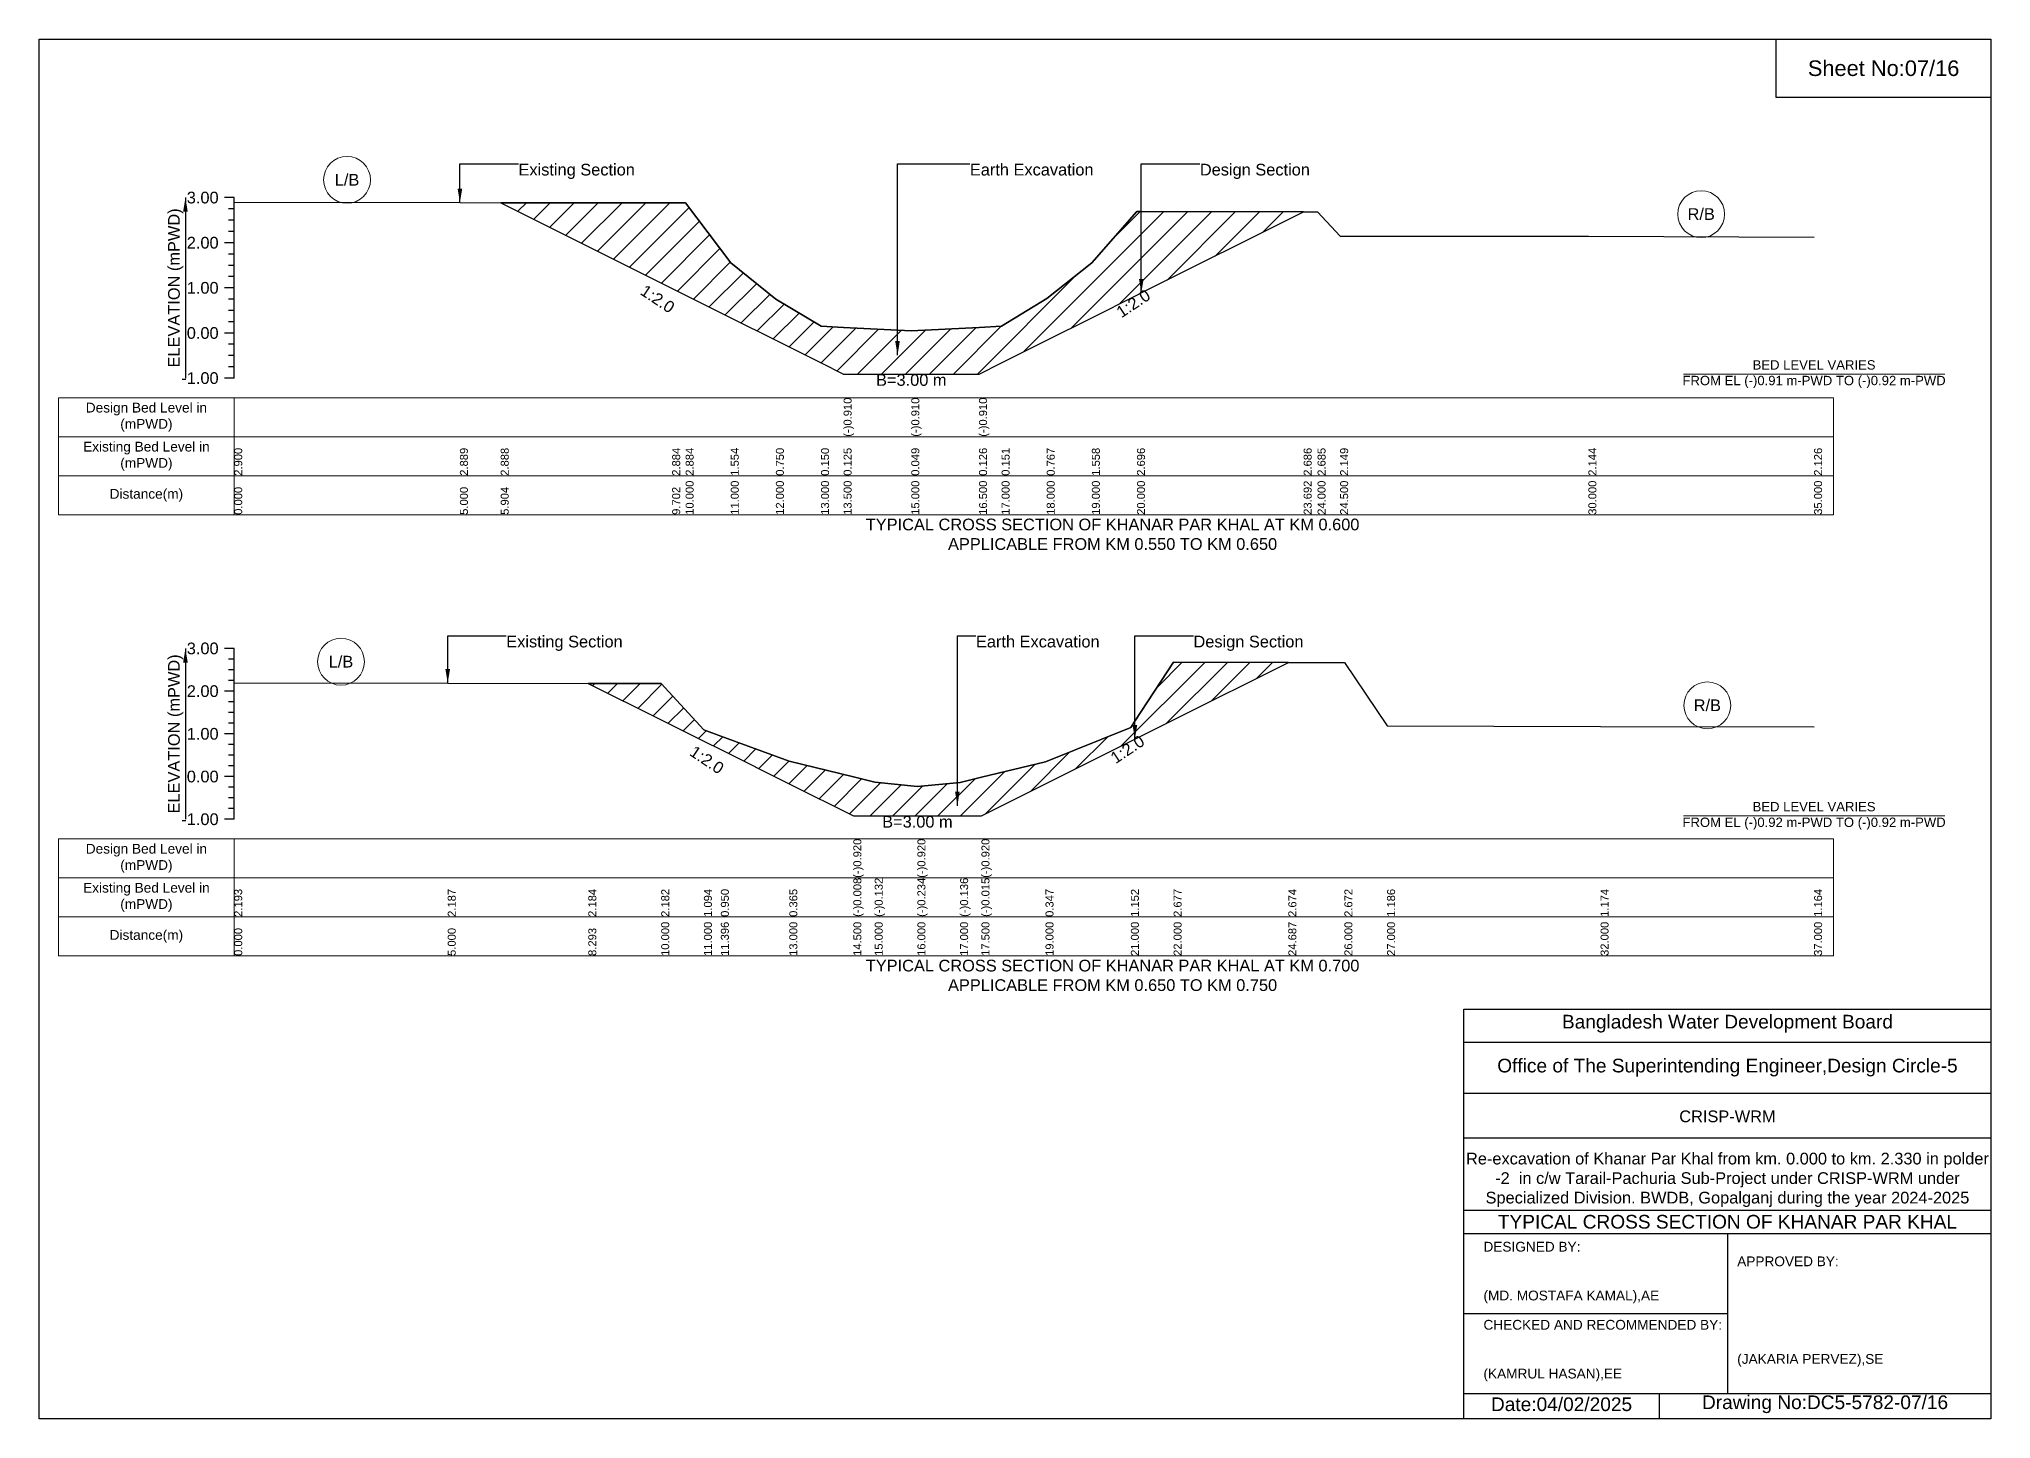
# Model space of a CAD drawing. Header units: inches. Extents: x 91000 to 268000, y -5656 to 7228.
# Drawn here: x 160000 to 168000, y -5656 to 0 of the extents above; entities that cross this region are included whole.
import ezdxf

# ---------------------------------------------------------------- set-up
doc = ezdxf.new("R2010")
doc.units = ezdxf.units.IN
doc.header["$LTSCALE"] = 7
doc.header["$MEASUREMENT"] = 0
for name, color, linetype, lineweight in [('Cross section Data Border', 7, 'Continuous', 9), ('Cross Section Labels', 7, 'Continuous', 9), ('Existing_Bed_Level for Xsection', 7, 'Continuous', 25)]:
    doc.layers.add(name, color=color, linetype=linetype, lineweight=lineweight)
doc.styles.get("Standard").update_dxf_attribs({"font": 'arial.ttf'})
doc.dimstyles.get("Standard").update_dxf_attribs({"dimtxt": 0.18, "dimasz": 0.18, "dimexe": 0.18, "dimexo": 0.0625, "dimgap": 0.09, "dimtad": 0, "dimtih": 1, "dimtoh": 1, "dimdec": 4, "dimzin": 0, "dimdsep": 46, "dimtxsty": 'Standard', "dimcen": 0.09, "dimadec": 0, "dimazin": 0, "dimtfac": 1, "dimtdec": 4, "dimtofl": 0, "dimtmove": 0, "dimatfit": 3, "dimfxl": 1, "dimtolj": 1, "dimtzin": 0, "dimarcsym": 0})

msp = doc.modelspace()

# ---------------------------------------------------------------- hatches: boundary and pattern name
at = {"layer": 'Existing_Bed_Level for Xsection'}
h = msp.add_hatch(dxfattribs=at)
h.set_pattern_fill('ANSI31', color=256, scale=555, style=0)
h.paths.add_polyline_path([(161892.2, -670.8), (162594.9, -1022.1), (162650, -1049.7), (162835, -1142.2), (163020, -1234.7), (163205, -1327.2), (163297.5, -1373.4), (163575, -1373.4), (163852.5, -1373.4), (163945, -1327.2), (164130, -1234.7), (164315, -1142.2), (164500, -1049.7), (164517.7, -1040.8), (165183, -708.2), (164517.7, -706.4), (164500, -706.3), (164315, -916.8), (164130, -1063.2), (163945, -1177.1), (163852.5, -1181.8), (163575, -1196), (163297.5, -1182), (163205, -1177.3), (163020, -1066.3), (162835, -917.6), (162650, -671.5), (162594.9, -671.5)])
h = msp.add_hatch(dxfattribs=at)
h.set_pattern_fill('ANSI31', color=256, scale=525, style=0)
h.paths.add_polyline_path([(162251.2, -2640.9), (162550, -2790.3), (162725, -2877.8), (162794.4, -2912.5), (163075, -3052.8), (163337.5, -3184.1), (163425, -3184.1), (163600, -3184.1), (163775, -3184.1), (163862.5, -3184.1), (164125, -3052.8), (164475, -2877.8), (164491.4, -2869.6), (164650, -2790.3), (165120.3, -2555.2), (164650, -2554.6), (164491.4, -2796.5), (164475, -2821.4), (164125, -2962.3), (163862.5, -3025.7), (163775, -3046.8), (163600, -3064), (163425, -3046.2), (163337.5, -3024.4), (163075, -2959.2), (162794.4, -2856.9), (162725, -2831.6), (162550, -2641.2)])

# ---------------------------------------------------------------- linework, layer by layer
for points in [[(160000, 0), (168000, 0), (168000, -5656), (160000, -5656)], [(167120, 0), (168000, 0), (168000, -240), (167120, -240)]]:
    msp.add_lwpolyline(points, close=True)
for points in [[(165840, -5656), (165840, -3976), (168000, -3976)], [(165840, -4112), (168000, -4112)], [(165840, -4320), (168000, -4320)], [(165840, -4504), (168000, -4504)], [(165840, -4800), (168000, -4800)], [(165840, -4896), (168000, -4896)], [(166920, -4896), (166920, -5552)], [(165840, -5224), (166920, -5224)], [(165840, -5552), (168000, -5552)], [(166640, -5552), (166640, -5656)]]:
    msp.add_lwpolyline(points)
at = {"layer": 'Cross section Data Border'}
for points in [[(160080, -1470.1), (167355, -1470.1), (167355, -1950.1), (160080, -1950.1)], [(160080, -3278.1), (167355, -3278.1), (167355, -3758.1), (160080, -3758.1)]]:
    msp.add_lwpolyline(points, close=True, dxfattribs=at)
for points in [[(160800, -1470.1), (160800, -1950.1)], [(160080, -1630.1), (167355, -1630.1)], [(160080, -1790.1), (167355, -1790.1)], [(160800, -3278.1), (160800, -3758.1)], [(160080, -3438.1), (167355, -3438.1)], [(160080, -3598.1), (167355, -3598.1)]]:
    msp.add_lwpolyline(points, dxfattribs=at)
at = {"layer": 'Cross Section Labels'}
for points in [[(166739.2, -1373.4), (167810.8, -1373.4)], [(166739.2, -3184.1), (167810.8, -3184.1)]]:
    msp.add_lwpolyline(points, dxfattribs=at)
for centre in [(161262.5, -577.1), (166812.5, -717.6), (161237.5, -2552.3), (166837.5, -2731)]:
    msp.add_circle(centre, 96, dxfattribs=at)
at = {"layer": 'Existing_Bed_Level for Xsection'}
for points in [[(160800, -650.1), (160760, -650.1)], [(160800, -696.3), (160776, -696.3)], [(160800, -1390.1), (160800, -1205.1), (160800, -1020.1), (160800, -835.1), (160800, -650.1)], [(160800, -668.6), (161725, -670.6), (161892.2, -670.8), (162594.9, -671.5), (162650, -671.5), (162835, -917.6), (163020, -1066.3), (163205, -1177.3), (163297.5, -1182), (163297.5, -1182), (163575, -1196), (163575, -1196), (163852.5, -1181.8), (163852.5, -1181.8), (163945, -1177.1), (164130, -1063.2), (164315, -916.8), (164500, -706.3), (164517.7, -706.4), (165183, -708.2), (165240, -708.3), (165332.5, -807.5), (166350, -808.4), (167275, -811.8)], [(160800, -742.6), (160776, -742.6)], [(160800, -788.8), (160776, -788.8)], [(160800, -835.1), (160760, -835.1)], [(160800, -881.3), (160776, -881.3)], [(160800, -927.6), (160776, -927.6)], [(160800, -1020.1), (160760, -1020.1)], [(160800, -973.8), (160776, -973.8)], [(160800, -1066.3), (160776, -1066.3)], [(160800, -1112.6), (160776, -1112.6)], [(160800, -1158.8), (160776, -1158.8)], [(160800, -1205.1), (160760, -1205.1)], [(160800, -1251.3), (160776, -1251.3)], [(160800, -1297.6), (160776, -1297.6)], [(160800, -1343.8), (160776, -1343.8)], [(160800, -1390.1), (160760, -1390.1)], [(160800, -2498.1), (160760, -2498.1)], [(160800, -2541.8), (160776, -2541.8)], [(160800, -3198.1), (160800, -3023.1), (160800, -2848.1), (160800, -2673.1), (160800, -2498.1)], [(160800, -2639.3), (161675, -2640.3), (162251.2, -2640.9), (162550, -2641.2), (162725, -2831.6), (162794.4, -2856.9), (163075, -2959.2), (163337.5, -3024.4), (163337.5, -3024.4), (163425, -3046.2), (163600, -3064), (163600, -3064), (163775, -3046.8), (163862.5, -3025.7), (163862.5, -3025.7), (164125, -2962.3), (164475, -2821.4), (164491.4, -2796.5), (164650, -2554.6), (165120.3, -2555.2), (165350, -2555.4), (165525, -2815.5), (166400, -2817.6), (167275, -2819.3)], [(160800, -2585.6), (160776, -2585.6)], [(160800, -2629.3), (160776, -2629.3)], [(160800, -2673.1), (160760, -2673.1)], [(160800, -2716.8), (160776, -2716.8)], [(160800, -2760.6), (160776, -2760.6)], [(160800, -2848.1), (160760, -2848.1)], [(160800, -2804.3), (160776, -2804.3)], [(160800, -2891.8), (160776, -2891.8)], [(160800, -2935.6), (160776, -2935.6)], [(160800, -3023.1), (160760, -3023.1)], [(160800, -2979.3), (160776, -2979.3)], [(160800, -3066.8), (160776, -3066.8)], [(160800, -3110.6), (160776, -3110.6)], [(160800, -3198.1), (160760, -3198.1)], [(160800, -3154.3), (160776, -3154.3)]]:
    msp.add_lwpolyline(points, dxfattribs=at)
for points in [[(161892.2, -670.8), (161892.2, -670.8), (162594.9, -1022.1), (162650, -1049.7), (162835, -1142.2), (163020, -1234.7), (163205, -1327.2), (163297.5, -1373.4), (163297.5, -1373.4), (163575, -1373.4), (163575, -1373.4), (163852.5, -1373.4), (163852.5, -1373.4), (163945, -1327.2), (164130, -1234.7), (164315, -1142.2), (164500, -1049.7), (164517.7, -1040.8), (165183, -708.2), (165183, -708.2), (165183, -708.2), (164517.7, -706.4), (164500, -706.3), (164315, -916.8), (164130, -1063.2), (163945, -1177.1), (163852.5, -1181.8), (163852.5, -1181.8), (163575, -1196), (163575, -1196), (163297.5, -1182), (163297.5, -1182), (163205, -1177.3), (163020, -1066.3), (162835, -917.6), (162650, -671.5), (162594.9, -671.5), (161892.2, -670.8)], [(162251.2, -2640.9), (162550, -2790.3), (162725, -2877.8), (162794.4, -2912.5), (163075, -3052.8), (163337.5, -3184.1), (163337.5, -3184.1), (163425, -3184.1), (163600, -3184.1), (163600, -3184.1), (163775, -3184.1), (163862.5, -3184.1), (163862.5, -3184.1), (164125, -3052.8), (164475, -2877.8), (164491.4, -2869.6), (164650, -2790.3), (165120.3, -2555.2), (164650, -2554.6), (164491.4, -2796.5), (164475, -2821.4), (164125, -2962.3), (163862.5, -3025.7), (163862.5, -3025.7), (163775, -3046.8), (163600, -3064), (163600, -3064), (163425, -3046.2), (163337.5, -3024.4), (163337.5, -3024.4), (163075, -2959.2), (162794.4, -2856.9), (162725, -2831.6), (162550, -2641.2)]]:
    msp.add_lwpolyline(points, close=True, dxfattribs=at)

# ---------------------------------------------------------------- texts
at = {"attachment_point": 5}
for s, insert, char_height in [('Sheet No:07/16', (167560, -120), 64), ('Bangladesh Water Development Board', (166920, -4036), 56), ('Office of The Superintending Engineer,Design Circle-5', (166920, -4216), 56)]:
    msp.add_mtext(s, dxfattribs=dict(at, insert=insert, char_height=char_height))
for s, insert, char_height, width, attachment_point in [('CRISP-WRM', (166920, -4416), 48, 2240, 5), ('Re-excavation of Khanar Par Khal from km. 0.000 to km. 2.330 in polder -2  in c/w Tarail-Pachuria Sub-Project under CRISP-WRM under Specialized Division. BWDB, Gopalganj during the year 2024-2025', (166920, -4676), 48, 2160, 5), ('TYPICAL CROSS SECTION OF KHANAR PAR KHAL', (166920, -4848), 56, 2240, 5), ('DESIGNED BY:^J^J^J(MD. MOSTAFA KAMAL),AE', (165920, -5056), 40, 1120, 4), ('APPROVED BY:^J^J^J^J^J^J(JAKARIA PERVEZ),SE', (166960, -5216), 40, 1120, 4), ('CHECKED AND RECOMMENDED BY:^J^J^J(KAMRUL HASAN),EE', (165920, -5376), 40, 1120, 4), ('Date:04/02/2025', (166240, -5596), 56, 1120, 5), ('Drawing No:DC5-5782-07/16', (167320, -5596), 56, 1760, 5)]:
    msp.add_mtext(s, dxfattribs=dict(insert=insert, char_height=char_height, width=width, attachment_point=attachment_point))
at = {"layer": 'Cross section Data Border', "char_height": 40, "width": 640, "attachment_point": 5}
for s, insert in [('Design Bed Level in (mPWD)', (160440, -1550.1)), ('Existing Bed Level in (mPWD)', (160440, -1710.1)), ('Distance(m)', (160440, -1870.1)), ('Design Bed Level in (mPWD)', (160440, -3358.1)), ('Existing Bed Level in (mPWD)', (160440, -3518.1)), ('Distance(m)', (160440, -3678.1))]:
    msp.add_mtext(s, dxfattribs=dict(at, insert=insert))
at = {"layer": 'Cross Section Labels'}
for s, insert, char_height, attachment_point in [('L/B', (161262.5, -577.1), 48, 5), ('Existing Section', (161965, -511.3), 48, 1), ('Earth Excavation', (163815, -511.3), 48, 1), ('Design Section', (164757.7, -511.3), 48, 1), ('R/B', (166812.5, -717.6), 48, 5), ('BED LEVEL VARIES ^JFROM EL (-)0.91 m-PWD TO (-)0.92 m-PWD', (167275, -1373.4), 38.4, 5), ('B=3.00 m', (163575, -1373.4), 48, 2), ('TYPICAL CROSS SECTION OF KHANAR PAR KHAL AT KM 0.600^JAPPLICABLE FROM KM 0.550 TO KM 0.650', (164400, -2030.1), 48, 5), ('Existing Section', (161915, -2445.6), 48, 1), ('Earth Excavation', (163840, -2445.6), 48, 1), ('Design Section', (164731.4, -2445.6), 48, 1), ('L/B', (161237.5, -2552.3), 48, 5), ('R/B', (166837.5, -2731), 48, 5), ('B=3.00 m', (163600, -3184.1), 48, 2), ('BED LEVEL VARIES ^JFROM EL (-)0.92 m-PWD TO (-)0.92 m-PWD', (167275, -3184.1), 38.4, 5), ('TYPICAL CROSS SECTION OF KHANAR PAR KHAL AT KM 0.700^JAPPLICABLE FROM KM 0.650 TO KM 0.750', (164400, -3838.1), 48, 5)]:
    msp.add_mtext(s, dxfattribs=dict(at, insert=insert, char_height=char_height, attachment_point=attachment_point))
at = {"layer": 'Cross Section Labels', "char_height": 48, "attachment_point": 2}
for insert, rotation in [((162548.6, -1045.2), 326.30993), ((164471.5, -1063.9), 33.69007), ((164447.6, -2891.5), 33.69007), ((162750.6, -2934.4), 326.30993)]:
    msp.add_mtext('1:2.0', dxfattribs=dict(at, insert=insert, rotation=rotation))
at = {"layer": 'Existing_Bed_Level for Xsection', "char_height": 48, "attachment_point": 6}
for s, insert in [('3.00', (160736, -650.1)), ('2.00', (160736, -835.1)), ('1.00', (160736, -1020.1)), ('0.00', (160736, -1205.1)), ('-1.00', (160736, -1390.1)), ('3.00', (160736, -2498.1)), ('2.00', (160736, -2673.1)), ('1.00', (160736, -2848.1)), ('0.00', (160736, -3023.1)), ('-1.00', (160736, -3198.1))]:
    msp.add_mtext(s, dxfattribs=dict(at, insert=insert))
at = {"layer": 'Existing_Bed_Level for Xsection', "rotation": 90}
for s, insert, char_height, attachment_point in [('ELEVATION (mPWD)', (160560, -1020.1), 48, 5), ('(-)0.910', (163297.5, -1630.1), 32.8, 1), ('(-)0.910', (163575, -1630.1), 32.8, 1), ('(-)0.910', (163852.5, -1630.1), 32.8, 1), ('2.900', (160800, -1790.1), 32.8, 1), ('2.889', (161725, -1790.1), 32.8, 1), ('2.888', (161892.2, -1790.1), 32.8, 1), ('2.884', (162594.9, -1790.1), 32.8, 1), ('2.884', (162650, -1790.1), 32.8, 1), ('1.554', (162835, -1790.1), 32.8, 1), ('0.750', (163020, -1790.1), 32.8, 1), ('0.150', (163205, -1790.1), 32.8, 1), ('0.125', (163297.5, -1790.1), 32.8, 1), ('0.049', (163575, -1790.1), 32.8, 1), ('0.126', (163852.5, -1790.1), 32.8, 1), ('0.151', (163945, -1790.1), 32.8, 1), ('0.767', (164130, -1790.1), 32.8, 1), ('1.558', (164315, -1790.1), 32.8, 1), ('2.696', (164500, -1790.1), 32.8, 1), ('2.686', (165183, -1790.1), 32.8, 1), ('2.685', (165240, -1790.1), 32.8, 1), ('2.149', (165332.5, -1790.1), 32.8, 1), ('2.144', (166350, -1790.1), 32.8, 1), ('2.126', (167275, -1790.1), 32.8, 1), ('0.000', (160800, -1950.1), 32.8, 1), ('5.000', (161725, -1950.1), 32.8, 1), ('5.904', (161892.2, -1950.1), 32.8, 1), ('9.702', (162594.9, -1950.1), 32.8, 1), ('10.000', (162650, -1950.1), 32.8, 1), ('11.000', (162835, -1950.1), 32.8, 1), ('12.000', (163020, -1950.1), 32.8, 1), ('13.000', (163205, -1950.1), 32.8, 1), ('13.500', (163297.5, -1950.1), 32.8, 1), ('15.000', (163575, -1950.1), 32.8, 1), ('16.500', (163852.5, -1950.1), 32.8, 1), ('17.000', (163945, -1950.1), 32.8, 1), ('18.000', (164130, -1950.1), 32.8, 1), ('19.000', (164315, -1950.1), 32.8, 1), ('20.000', (164500, -1950.1), 32.8, 1), ('23.692', (165183, -1950.1), 32.8, 1), ('24.000', (165240, -1950.1), 32.8, 1), ('24.500', (165332.5, -1950.1), 32.8, 1), ('30.000', (166350, -1950.1), 32.8, 1), ('35.000', (167275, -1950.1), 32.8, 1), ('ELEVATION (mPWD)', (160560, -2848.1), 48, 5), ('(-)0.920', (163337.5, -3438.1), 32.8, 1), ('(-)0.920', (163600, -3438.1), 32.8, 1), ('(-)0.920', (163862.5, -3438.1), 32.8, 1), ('(-)0.008', (163337.5, -3598.1), 32.8, 1), ('(-)0.132', (163425, -3598.1), 32.8, 1), ('(-)0.234', (163600, -3598.1), 32.8, 1), ('(-)0.136', (163775, -3598.1), 32.8, 1), ('(-)0.015', (163862.5, -3598.1), 32.8, 1), ('2.193', (160800, -3598.1), 32.8, 1), ('2.187', (161675, -3598.1), 32.8, 1), ('2.184', (162251.2, -3598.1), 32.8, 1), ('2.182', (162550, -3598.1), 32.8, 1), ('1.094', (162725, -3598.1), 32.8, 1), ('0.950', (162794.4, -3598.1), 32.8, 1), ('0.365', (163075, -3598.1), 32.8, 1), ('0.347', (164125, -3598.1), 32.8, 1), ('1.152', (164475, -3598.1), 32.8, 1), ('2.677', (164650, -3598.1), 32.8, 1), ('2.674', (165120.3, -3598.1), 32.8, 1), ('2.672', (165350, -3598.1), 32.8, 1), ('1.186', (165525, -3598.1), 32.8, 1), ('1.174', (166400, -3598.1), 32.8, 1), ('1.164', (167275, -3598.1), 32.8, 1), ('0.000', (160800, -3758.1), 32.8, 1), ('5.000', (161675, -3758.1), 32.8, 1), ('8.293', (162251.2, -3758.1), 32.8, 1), ('10.000', (162550, -3758.1), 32.8, 1), ('11.000', (162725, -3758.1), 32.8, 1), ('11.396', (162794.4, -3758.1), 32.8, 1), ('13.000', (163075, -3758.1), 32.8, 1), ('14.500', (163337.5, -3758.1), 32.8, 1), ('15.000', (163425, -3758.1), 32.8, 1), ('16.000', (163600, -3758.1), 32.8, 1), ('17.000', (163775, -3758.1), 32.8, 1), ('17.500', (163862.5, -3758.1), 32.8, 1), ('19.000', (164125, -3758.1), 32.8, 1), ('21.000', (164475, -3758.1), 32.8, 1), ('22.000', (164650, -3758.1), 32.8, 1), ('24.687', (165120.3, -3758.1), 32.8, 1), ('26.000', (165350, -3758.1), 32.8, 1), ('27.000', (165525, -3758.1), 32.8, 1), ('32.000', (166400, -3758.1), 32.8, 1), ('37.000', (167275, -3758.1), 32.8, 1)]:
    msp.add_mtext(s, dxfattribs=dict(at, insert=insert, char_height=char_height, attachment_point=attachment_point))

# ---------------------------------------------------------------- leaders
at = {"layer": 'Cross Section Labels', "annotation_type": 0, "has_hookline": 1, "hookline_direction": 0}
for points, text_width in [([(161725, -670.6), (161725, -511.3), (161964.9, -511.3)], 467.2), ([(163518.5, -1295.9), (163518.5, -511.3), (163814.9, -511.3)], 497), ([(164517.7, -1040.8), (164517.7, -511.3), (164757.6, -511.3)], 441.2), ([(161675, -2640.3), (161675, -2445.6), (161914.9, -2445.6)], 467.2), ([(163763.8, -3142.5), (163763.8, -2445.6), (163839.9, -2445.6)], 497), ([(164491.4, -2869.6), (164491.4, -2445.6), (164731.3, -2445.6)], 441.2)]:
    msp.add_leader(points, dimstyle='Standard', override={"dimasz": 57.6}, dxfattribs=dict(at, text_width=text_width))
at = {"layer": 'Existing_Bed_Level for Xsection'}
for points in [[(160600, -650.1), (160600, -1390.1)], [(160600, -2498.1), (160600, -3198.1)]]:
    msp.add_leader(points, dimstyle='Standard', override={"dimasz": 57.6}, dxfattribs=at)

doc.saveas('drawing.dxf')
